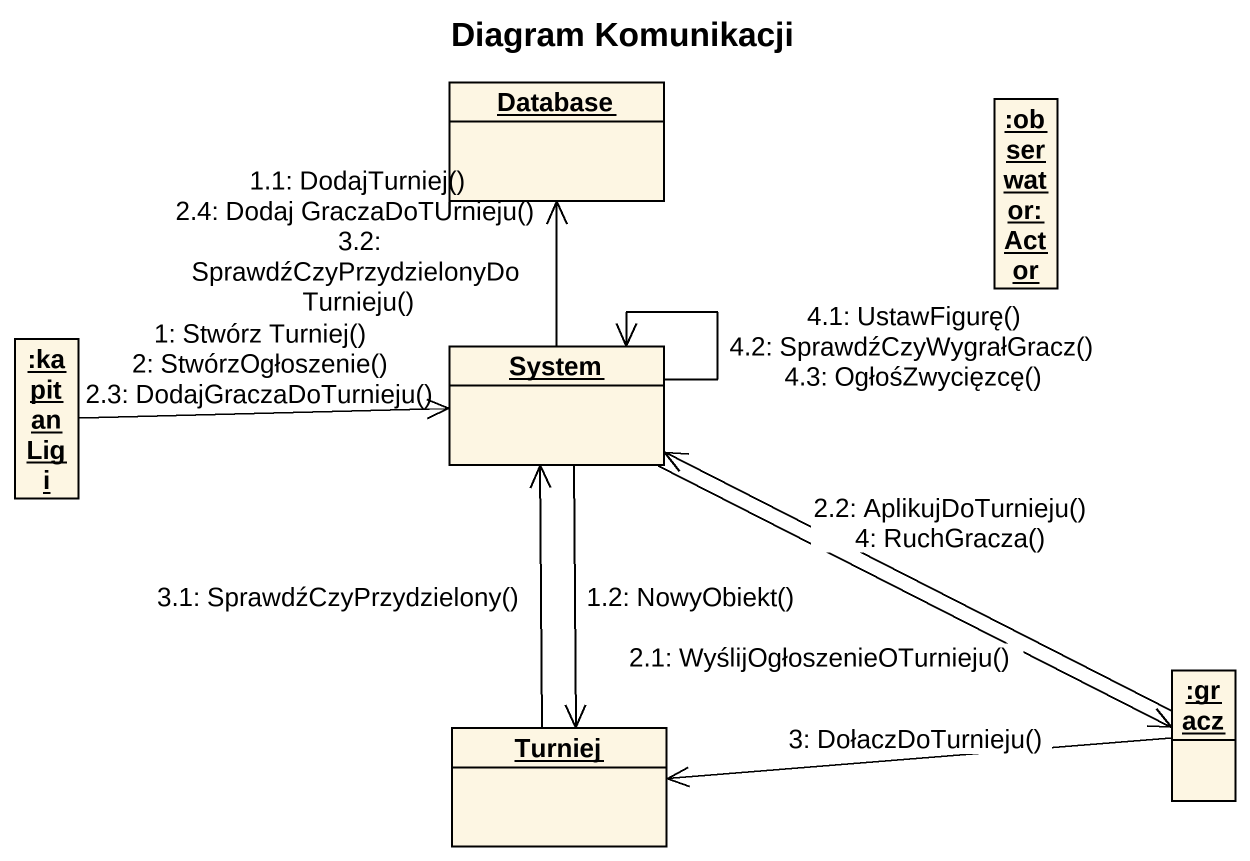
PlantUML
@startuml
title Diagram Komunikacji
hide circle
hide empty members
object "Database" as Database_
object ":obserwator:Actor" as obserwator_Actor
object ":kapitanLigi" as kapitanLigi
object System
object ":gracz" as gracz
object Turniej
kapitanLigi -right-> System : 1: Stwórz Turniej()\n2: StwórzOgłoszenie()\n2.3: DodajGraczaDoTurnieju()
System -up-> Database_ : 1.1: DodajTurniej()\n2.4: Dodaj GraczaDoTUrnieju()\n3.2: SprawdźCzyPrzydzielonyDoTurnieju()
System --> Turniej : 1.2: NowyObiekt()
System -right-> gracz : 2.1: WyślijOgłoszenieOTurnieju()
gracz -left-> System : 2.2: AplikujDoTurnieju()\n4: RuchGracza()
gracz -left-> Turniej : 3: DołaczDoTurnieju()
Turniej -up-> System : 3.1: SprawdźCzyPrzydzielony()
System --> System : 4.1: UstawFigurę()\n4.2: SprawdźCzyWygrałGracz()\n4.3: OgłośZwycięzcę()
@enduml
